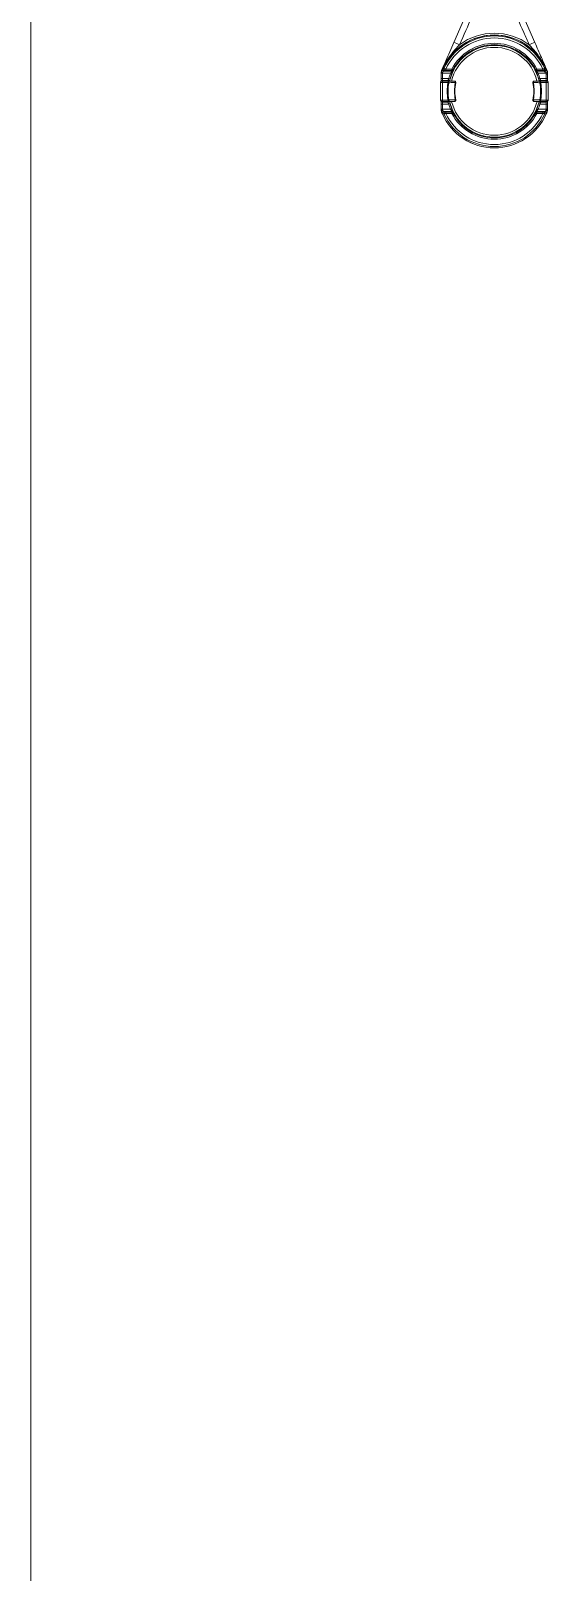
# Model space of a CAD drawing. Extents: x -382 to 1420, y -377 to 265.
# Drawn here: x -148.57 to -144.69, y -2.96 to 8.6 of the extents above; entities that cross this region are included whole.
import ezdxf

# ---------------------------------------------------------------- set-up
doc = ezdxf.new("R2010")
doc.units = 0
doc.header["$MEASUREMENT"] = 0
doc.layers.add('AV-Detl-Obje-Brkt', color=202, linetype='CONTINUOUS')
doc.layers.add('PDF_レイヤー 1', color=7, linetype='CONTINUOUS')

msp = doc.modelspace()

# ---------------------------------------------------------------- linework, layer by layer
at = {"layer": 'AV-Detl-Obje-Brkt', "linetype": 'Continuous', "lineweight": 15}
for p, q in [((-145.39487, 8.51067), (-145.2627, 8.81352)), ((-144.91922, 8.81352), (-144.78705, 8.51067)), ((-145.49469, 8.21088), (-145.49469, 8.07948)), ((-145.48684, 8.22287), (-145.49176, 8.21795)), ((-145.48916, 8.2901), (-145.48818, 8.29557)), ((-145.48912, 8.2804), (-145.48912, 8.24141)), ((-145.48912, 8.2804), (-145.47912, 8.2804)), ((-145.48912, 8.24141), (-145.47912, 8.24141)), ((-145.47978, 8.2258), (-145.4847, 8.22088)), ((-145.4847, 8.22088), (-145.47908, 8.22073)), ((-145.48078, 8.31383), (-145.47792, 8.31399)), ((-145.48024, 8.31508), (-145.47789, 8.31405)), ((-145.43809, 8.2258), (-145.47978, 8.2258)), ((-145.41909, 8.2804), (-145.47912, 8.2804)), ((-145.47912, 8.2804), (-145.47912, 8.24141)), ((-145.47912, 8.24141), (-145.43256, 8.24141)), ((-145.47908, 8.21073), (-145.47908, 8.22073)), ((-145.47908, 8.22073), (-145.43833, 8.22073)), ((-145.47908, 8.21073), (-145.47908, 8.07963)), ((-145.43833, 8.21073), (-145.47908, 8.21073)), ((-145.47792, 8.31399), (-145.47758, 8.3141)), ((-145.47789, 8.31405), (-145.47792, 8.31399)), ((-145.47325, 8.29601), (-145.40682, 8.29601)), ((-145.46923, 8.3002), (-145.4716, 8.29987)), ((-145.46873, 8.30024), (-145.46923, 8.3002)), ((-145.46025, 8.30097), (-145.46873, 8.30024)), ((-145.45424, 8.30108), (-145.45424, 8.31107)), ((-145.45424, 8.31107), (-145.40992, 8.31107)), ((-145.40992, 8.30108), (-145.45424, 8.30108)), ((-145.43833, 8.22073), (-145.38911, 8.22181)), ((-145.43833, 8.21073), (-145.43833, 8.22073)), ((-145.43191, 8.20952), (-145.43833, 8.21073)), ((-145.43529, 8.22238), (-145.43809, 8.2258)), ((-145.43356, 8.22223), (-145.43529, 8.22238)), ((-145.42295, 8.2387), (-145.43256, 8.24141)), ((-145.427, 8.22198), (-145.42637, 8.22506)), ((-145.40985, 8.27659), (-145.41909, 8.2804)), ((-145.38911, 8.22181), (-145.41679, 8.22187)), ((-145.41313, 8.28857), (-145.41001, 8.29146)), ((-145.40992, 8.30108), (-145.40992, 8.31107)), ((-145.40105, 8.30646), (-145.40992, 8.31107)), ((-145.40682, 8.29601), (-145.40992, 8.30108)), ((-145.40202, 8.29246), (-145.40406, 8.28962)), ((-145.37936, 8.20964), (-145.38273, 8.2104)), ((-144.79905, 8.21039), (-144.80246, 8.20963)), ((-144.76383, 8.22187), (-144.79272, 8.2218)), ((-144.76385, 8.22187), (-144.7927, 8.2218)), ((-144.7927, 8.2218), (-144.74361, 8.22073)), ((-144.78087, 8.30646), (-144.772, 8.31107)), ((-144.77786, 8.28962), (-144.7799, 8.29246)), ((-144.772, 8.30108), (-144.7751, 8.29601)), ((-144.7751, 8.29601), (-144.71721, 8.29601)), ((-144.77207, 8.27659), (-144.76283, 8.2804)), ((-144.772, 8.31107), (-144.72768, 8.31107)), ((-144.772, 8.30108), (-144.772, 8.31107)), ((-144.72768, 8.30108), (-144.772, 8.30108)), ((-144.77191, 8.29146), (-144.76879, 8.28857)), ((-144.70483, 8.2804), (-144.76283, 8.2804)), ((-144.75897, 8.2387), (-144.74935, 8.24141)), ((-144.75174, 8.22236), (-144.75554, 8.22538)), ((-144.75554, 8.22538), (-144.75488, 8.22213)), ((-144.74361, 8.21073), (-144.75, 8.20953)), ((-144.74935, 8.24141), (-144.70279, 8.24141)), ((-144.70214, 8.2258), (-144.74383, 8.2258)), ((-144.74361, 8.21073), (-144.74361, 8.22073)), ((-144.74361, 8.22073), (-144.70284, 8.22073)), ((-144.70284, 8.21073), (-144.74361, 8.21073)), ((-144.72768, 8.30108), (-144.72768, 8.31107)), ((-144.71319, 8.30024), (-144.72167, 8.30097)), ((-144.71599, 8.29461), (-144.71721, 8.29601)), ((-144.71269, 8.3002), (-144.71319, 8.30024)), ((-144.71031, 8.29987), (-144.71269, 8.3002)), ((-144.70483, 8.2804), (-144.69921, 8.28237)), ((-144.70434, 8.3141), (-144.704, 8.31399)), ((-144.70168, 8.31508), (-144.70403, 8.31405)), ((-144.704, 8.31399), (-144.70403, 8.31405)), ((-144.704, 8.31399), (-144.70114, 8.31383)), ((-144.70284, 8.22073), (-144.69722, 8.22088)), ((-144.70284, 8.21073), (-144.70284, 8.22073)), ((-144.70284, 8.07963), (-144.70284, 8.21073)), ((-144.70279, 8.27444), (-144.69921, 8.28237)), ((-144.70279, 8.24141), (-144.70279, 8.27444)), ((-144.6928, 8.27444), (-144.70279, 8.27444)), ((-144.6928, 8.24141), (-144.70279, 8.24141)), ((-144.69722, 8.22088), (-144.70214, 8.2258)), ((-144.69015, 8.21795), (-144.69507, 8.22287)), ((-144.69282, 8.28111), (-144.6928, 8.27444)), ((-144.6928, 8.24141), (-144.6928, 8.27444)), ((-144.68723, 8.07948), (-144.68723, 8.21088)), ((-145.49176, 8.07241), (-145.48684, 8.06749)), ((-145.48818, 7.99479), (-145.48916, 8.00027)), ((-145.48912, 8.04896), (-145.48912, 8.00997)), ((-145.47912, 8.04896), (-145.48912, 8.04896)), ((-145.47912, 8.00997), (-145.48912, 8.00997)), ((-145.47908, 8.06964), (-145.4847, 8.06949)), ((-145.4847, 8.06949), (-145.47978, 8.06457)), ((-145.48072, 7.9764), (-145.48041, 7.97654)), ((-145.47978, 8.06457), (-145.43809, 8.06457)), ((-145.43256, 8.04896), (-145.47912, 8.04896)), ((-145.47912, 8.04896), (-145.47912, 8.00997)), ((-145.47912, 8.00997), (-145.41909, 8.00997)), ((-145.47908, 8.07963), (-145.43833, 8.07963)), ((-145.47908, 8.06964), (-145.47908, 8.07963)), ((-145.43833, 8.06964), (-145.47908, 8.06964)), ((-145.40682, 7.99436), (-145.47325, 7.99436)), ((-145.47155, 7.99037), (-145.46025, 7.98939)), ((-145.45424, 7.98928), (-145.45424, 7.97929)), ((-145.45424, 7.98928), (-145.40992, 7.98928)), ((-145.40992, 7.97929), (-145.45424, 7.97929)), ((-145.43833, 8.07963), (-145.43191, 8.08084)), ((-145.43833, 8.06964), (-145.43833, 8.07963)), ((-145.38911, 8.06855), (-145.43833, 8.06964)), ((-145.43809, 8.06457), (-145.43529, 8.06798)), ((-145.43256, 8.04896), (-145.42295, 8.05167)), ((-145.41909, 8.00997), (-145.40985, 8.01377)), ((-145.41679, 8.06849), (-145.38911, 8.06855)), ((-145.41001, 7.99891), (-145.41313, 8.00179)), ((-145.40992, 7.98928), (-145.40682, 7.99436)), ((-145.40992, 7.97929), (-145.40992, 7.98928)), ((-145.40992, 7.97929), (-145.40105, 7.9839)), ((-145.40406, 8.00074), (-145.40202, 7.9979)), ((-145.38273, 8.07997), (-145.37936, 8.08072)), ((-144.80246, 8.08073), (-144.79905, 8.07997)), ((-144.79272, 8.06856), (-144.76383, 8.0685)), ((-144.74361, 8.06964), (-144.7927, 8.06856)), ((-144.7927, 8.06856), (-144.76385, 8.0685)), ((-144.772, 7.97929), (-144.78087, 7.9839)), ((-144.7799, 7.9979), (-144.77786, 8.00074)), ((-144.7751, 7.99436), (-144.772, 7.98928)), ((-144.70867, 7.99436), (-144.7751, 7.99436)), ((-144.76283, 8.00997), (-144.77207, 8.01377)), ((-144.772, 7.98928), (-144.72768, 7.98928)), ((-144.772, 7.98928), (-144.772, 7.97929)), ((-144.72768, 7.97929), (-144.772, 7.97929)), ((-144.76879, 8.00179), (-144.77191, 7.99891)), ((-144.76283, 8.00997), (-144.70279, 8.00997)), ((-144.74935, 8.04896), (-144.75897, 8.05167)), ((-144.75489, 8.06824), (-144.75554, 8.06499)), ((-144.75, 8.08084), (-144.74361, 8.07963)), ((-144.70279, 8.04896), (-144.74935, 8.04896)), ((-144.74383, 8.06457), (-144.70214, 8.06457)), ((-144.74361, 8.07963), (-144.70284, 8.07963)), ((-144.74361, 8.06964), (-144.74361, 8.07963)), ((-144.70284, 8.06964), (-144.74361, 8.06964)), ((-144.72768, 7.98928), (-144.72768, 7.97929)), ((-144.72167, 7.98939), (-144.71037, 7.99037)), ((-144.70284, 8.06964), (-144.70284, 8.07963)), ((-144.69722, 8.06949), (-144.70284, 8.06964)), ((-144.70279, 8.00997), (-144.70279, 8.04896)), ((-144.70279, 8.04896), (-144.6928, 8.04896)), ((-144.70279, 8.00997), (-144.6928, 8.00997)), ((-144.70214, 8.06457), (-144.69722, 8.06949)), ((-144.7012, 7.9764), (-144.70151, 7.97654)), ((-144.69507, 8.06749), (-144.69015, 8.07241)), ((-144.69374, 7.99479), (-144.69275, 8.00027)), ((-144.6928, 8.00997), (-144.6928, 8.04896))]:
    msp.add_line(p, q, dxfattribs=at)
at = {"layer": 'AV-Detl-Obje-Brkt', "linetype": 'Continuous', "lineweight": 15, "flags": 128}
for points in [[(-145.49378, 8.21505), (-145.49301, 8.21644), (-145.49176, 8.21795)], [(-144.7178, 8.29602), (-144.71388, 8.29637), (-144.71157, 8.29707)], [(-144.71123, 8.29567), (-144.7123, 8.29531), (-144.71599, 8.29461)], [(-144.69015, 8.07241), (-144.68891, 8.07393), (-144.68808, 8.07544)]]:
    msp.add_lwpolyline(points, dxfattribs=at)
at = {"layer": 'AV-Detl-Obje-Brkt', "linetype": 'Continuous', "lineweight": 15}
for centre, radius, start, end in [((-145.09096, 8.14518), 0.42191, 23.600831, 156.399169), ((-145.09096, 8.14518), 0.41445, 24.175895, 155.824105), ((-145.09096, 8.14518), 0.42137, 38.903129, 147.990301), ((-145.09096, 8.14518), 0.43563, 53.238063, 126.761937), ((-145.09096, 8.14518), 0.39936, 24.543296, 155.456704), ((-145.09096, 8.14518), 0.34427, 12.995599, 166.891693), ((-145.09096, 8.14518), 0.32928, 13.756251, 166.491198), ((-145.09096, 8.14518), 0.35952, 27.478706, 152.521294), ((-145.09096, 8.14518), 0.34953, 27.478706, 152.521294), ((-145.46623, 8.25909), 0.26151, 64.022023, 74.164948), ((-144.71569, 8.25909), 0.26151, 105.835052, 115.977977), ((-145.48471, 8.21089), 0.00998, 89.955992, 134.996599), ((-145.48147, 8.29532), 0.0093, 214.198018, 284.308704), ((-145.47802, 8.29788), 0.01042, 192.786211, 265.528301), ((-145.47978, 8.21581), 0.00998, 89.955992, 134.996599), ((-145.09096, 8.14518), 0.42474, 158.570779, 158.745775), ((-145.47325, 8.306), 0.00999, 157.202864, 269.995519), ((-145.09096, 8.14518), 0.42474, 156.604927, 157.18534), ((-145.4716, 8.30987), 0.00999, 156.622741, 269.995087), ((-145.09096, 8.14518), 0.42474, 156.421822, 156.604927), ((-145.46864, 8.31021), 0.01002, 157.838979, 266.632004), ((-145.46832, 8.31026), 0.01002, 157.459384, 267.65301), ((-145.09096, 8.13519), 0.41474, 156.604927, 157.18534), ((-145.45983, 8.31099), 0.01002, 156.931448, 267.619928), ((-145.09096, 8.14518), 0.3535, 169.313324, 190.686676), ((-145.44122, 8.21163), 0.00954, 347.239878, 72.387752), ((-145.43809, 8.21581), 0.00999, 39.184134, 90.038001), ((-145.09096, 8.14518), 0.34697, 169.313324, 190.686676), ((-145.09096, 8.14518), 0.3549, 157.604378, 164.268396), ((-145.09096, 8.14518), 0.34491, 157.604378, 164.268396), ((-145.40925, 8.29477), 0.00731, 237.919752, 315.254576), ((-145.40992, 8.31108), 0.01, 270.025512, 332.495782), ((-145.40683, 8.30601), 0.01, 270.025792, 332.992071), ((-144.30508, 8.99056), 1.29196, 211.971904, 212.233385), ((-145.09096, 8.14518), 0.29897, 167.401194, 192.598806), ((-145.39209, 8.21266), 0.00963, 346.411416, 71.951316), ((-145.38911, 8.21182), 0.00999, 347.401194, 89.871834), ((-145.09096, 8.14518), 0.29551, 167.401194, 192.598806), ((-144.7927, 8.21181), 0.00999, 90.128169, 192.592638), ((-145.09096, 8.14518), 0.29562, 347.407362, 12.592638), ((-144.7897, 8.21265), 0.00963, 108.194765, 193.593668), ((-145.09096, 8.14518), 0.2991, 347.407362, 12.592638), ((-145.87381, 8.98865), 1.28837, 327.766252, 328.02846), ((-144.77509, 8.30601), 0.01, 207.007929, 269.974208), ((-144.772, 8.31108), 0.01, 207.504218, 269.974488), ((-144.77267, 8.29477), 0.00731, 224.745424, 302.080248), ((-145.09096, 8.14518), 0.34491, 15.731604, 22.395622), ((-145.09096, 8.14518), 0.3549, 15.731604, 22.395622), ((-144.7407, 8.21164), 0.00954, 107.758515, 192.774536), ((-145.09096, 8.14518), 0.34697, 349.312779, 10.687221), ((-145.09096, 8.14518), 0.35348, 349.312779, 10.687221), ((-144.72209, 8.31099), 0.01002, 272.380072, 23.068552), ((-144.7136, 8.31026), 0.01002, 272.34699, 22.540616), ((-144.71328, 8.31021), 0.01002, 273.367996, 22.161021), ((-144.71032, 8.30987), 0.00999, 270.004913, 23.377259), ((-145.09096, 8.13519), 0.41474, 22.895952, 23.395073), ((-144.7089, 8.30654), 0.00999, 270.004541, 22.878388), ((-145.09096, 8.14518), 0.40912, 18.417377, 19.299451), ((-144.70213, 8.21581), 0.00998, 45.003401, 90.044008), ((-145.09096, 8.14518), 0.42474, 23.395073, 23.578178), ((-145.09096, 8.14518), 0.42474, 22.895952, 23.395073), ((-144.69791, 8.2721), 0.01035, 60.506212, 97.179417), ((-144.69721, 8.21089), 0.00998, 45.003401, 90.044008), ((-145.09096, 8.14518), 0.42474, 20.806897, 21.429221), ((-144.69642, 8.29045), 0.00355, 359.246714, 42.129679), ((-144.69721, 8.21089), 0.00998, 22.184351, 44.999193), ((-145.48471, 8.07947), 0.00998, 199.411506, 224.999039), ((-145.48471, 8.07947), 0.00998, 225.003401, 270.044008), ((-145.48147, 7.99504), 0.0093, 75.691296, 145.801982), ((-145.47802, 7.99249), 0.01042, 94.471699, 167.213789), ((-145.47978, 8.07455), 0.00998, 225.003401, 270.044008), ((-145.09096, 8.14518), 0.42474, 201.287854, 201.489399), ((-145.47325, 7.98436), 0.00999, 90.004481, 202.797136), ((-145.09096, 8.14518), 0.42474, 202.81466, 203.414034), ((-145.47155, 7.98037), 0.00999, 90.004928, 203.39621), ((-145.47114, 7.98035), 0.01002, 92.336408, 202.368984), ((-145.09096, 8.14518), 0.42474, 203.414034, 336.585966), ((-145.09096, 8.14518), 0.42439, 203.414034, 336.585966), ((-145.09096, 8.15517), 0.41474, 202.81466, 203.414034), ((-145.45983, 7.97938), 0.01002, 92.380072, 203.068552), ((-145.09096, 8.14518), 0.41445, 204.175895, 335.824105), ((-145.09096, 8.14518), 0.39936, 204.543296, 335.456704), ((-145.44122, 8.07873), 0.00954, 287.612248, 12.760122), ((-145.43809, 8.07455), 0.00999, 269.961275, 320.802473), ((-145.09096, 8.14518), 0.3549, 195.731604, 202.395622), ((-145.09096, 8.14518), 0.34427, 191.819318, 346.837223), ((-145.09096, 8.14518), 0.34491, 195.731604, 202.395622), ((-145.40925, 7.9956), 0.00731, 44.745424, 122.080248), ((-145.09096, 8.14518), 0.32928, 193.703206, 346.388597), ((-145.40992, 7.97929), 0.01, 27.504218, 89.974488), ((-145.09096, 8.14518), 0.35952, 207.478706, 332.521294), ((-145.40683, 7.98436), 0.01, 27.007929, 89.974208), ((-144.30811, 7.30171), 1.28837, 147.766252, 148.02846), ((-145.09096, 8.14518), 0.34953, 207.478706, 332.521294), ((-145.39209, 8.07771), 0.00963, 288.048684, 13.588584), ((-145.38911, 8.07854), 0.00999, 270.128166, 12.598806), ((-144.7927, 8.07855), 0.00999, 167.407362, 269.871831), ((-144.7897, 8.07771), 0.00963, 166.406332, 251.805235), ((-144.77509, 7.98436), 0.01, 90.025792, 152.992071), ((-145.87684, 7.29981), 1.29196, 31.971904, 32.233385), ((-144.772, 7.97929), 0.01, 90.025512, 152.495782), ((-144.77267, 7.9956), 0.00731, 57.919752, 135.254576), ((-145.09096, 8.14518), 0.34491, 337.604378, 344.268396), ((-145.09096, 8.14518), 0.3549, 337.604378, 344.268396), ((-144.7407, 8.07873), 0.00954, 167.225464, 252.241485), ((-144.72209, 7.97938), 0.01002, 336.931448, 87.619928), ((-145.09096, 8.15517), 0.41474, 336.585966, 337.18534), ((-144.71078, 7.98035), 0.01002, 337.631016, 87.663592), ((-144.71037, 7.98037), 0.00999, 336.60379, 89.995072), ((-144.70867, 7.98436), 0.00999, 337.202864, 89.995519), ((-144.7039, 7.99249), 0.01042, 12.786211, 85.528301), ((-144.70045, 7.99504), 0.0093, 34.198018, 104.308704), ((-144.70213, 8.07455), 0.00998, 269.955992, 314.996599), ((-145.09096, 8.14518), 0.42474, 336.585966, 337.18534), ((-144.69721, 8.07947), 0.00998, 269.955992, 314.996599), ((-145.09096, 8.14518), 0.42474, 338.509374, 338.711415)]:
    msp.add_arc(centre, radius, start, end, dxfattribs=at)
for centre, major_axis, ratio, start_param, end_param in [((-145.47908, 8.21088), (0.01562, 0), 0.00942693, 3.11541271, 4.71238898), ((-145.48979, 8.24141), (0, 0.02561), 0.02618592, 3.74445274, 4.71238898), ((-145.48979, 8.2804), (0, 0.02561), 0.02618592, 4.71238898, 5.10074701), ((-145.47979, 8.24141), (0, 0.01562), 0.04294491, 3.16777259, 4.71238898), ((-145.47979, 8.2804), (0, 0.01562), 0.04294491, 4.71238898, 5.10074701), ((-144.70284, 8.21088), (0.01562, 0), 0.00942693, 4.71238898, 6.30936525), ((-144.70212, 8.24141), (0, 0.01562), 0.04294491, 1.57079633, 3.11541271), ((-144.69213, 8.24141), (0, 0.02561), 0.02618592, 1.57079633, 2.51858954), ((-145.47908, 8.07948), (0.01562, 0), 0.00942693, 1.57079633, 3.16777259), ((-145.48979, 8.04896), (0, 0.02561), 0.02618592, 4.71238898, 5.66018219), ((-145.48979, 8.00997), (0, 0.02561), 0.02618592, 4.32403095, 4.71238898), ((-145.47979, 8.04896), (0, 0.01562), 0.04294491, 4.71238898, 6.25700537), ((-145.47979, 8.00997), (0, 0.01562), 0.04294491, 4.32403095, 4.71238898), ((-144.70284, 8.07948), (0.01562, 0), 0.00942693, 6.25700537, 7.85398163), ((-144.70212, 8.04896), (0, 0.01562), 0.04294491, 0.02617994, 1.57079633), ((-144.70212, 8.00997), (0, 0.01562), 0.04294491, 1.57079633, 1.95915435), ((-144.69213, 8.04896), (0, 0.02561), 0.02618592, 0.60286009, 1.57079633), ((-144.69213, 8.00997), (0, 0.02561), 0.02618592, 1.57079633, 1.95915435)]:
    msp.add_ellipse(centre, major_axis=major_axis, ratio=ratio, start_param=start_param, end_param=end_param, dxfattribs=at)
for points, knots in [([(-145.21773, 8.7978), (-145.23112, 8.76739), (-145.27567, 8.66622), (-145.3204, 8.56498), (-145.35168, 8.49418)], [0, 0, 0, 0, 0.30059156, 1, 1, 1, 1]), ([(-144.83024, 8.49418), (-144.84369, 8.52461), (-144.88843, 8.62587), (-144.93301, 8.72704), (-144.96419, 8.7978)], [0, 0, 0, 0, 0.30059543, 1, 1, 1, 1]), ([(-145.48024, 8.31508), (-145.47154, 8.33499), (-145.45285, 8.37783), (-145.4253, 8.44095), (-145.40504, 8.48737), (-145.39487, 8.51067)], [0, 0, 0, 0, 0.30181849, 0.64940783, 1, 1, 1, 1]), ([(-145.35168, 8.49418), (-145.38576, 8.4576), (-145.42224, 8.41845), (-145.44804, 8.37211), (-145.44974, 8.36905)], [0, 0, 0, 0, 0.93411873, 1, 1, 1, 1]), ([(-144.75984, 8.41159), (-144.76766, 8.42246), (-144.78882, 8.45186), (-144.81423, 8.47781), (-144.83024, 8.49418)], [0, 0, 0, 0, 0.36965882, 1, 1, 1, 1]), ([(-144.78705, 8.51067), (-144.77878, 8.49173), (-144.76208, 8.45347), (-144.74, 8.40287), (-144.72018, 8.35747), (-144.70787, 8.32925), (-144.70168, 8.31508)], [0, 0, 0, 0, 0.28499452, 0.57546337, 0.78674288, 1, 1, 1, 1]), ([(-145.44974, 8.36905), (-145.45387, 8.36195), (-145.46423, 8.34415), (-145.47276, 8.32535), (-145.47789, 8.31405)], [0, 0, 0, 0, 0.39871181, 1, 1, 1, 1]), ([(-144.70403, 8.31405), (-144.71843, 8.34436), (-144.73464, 8.37844), (-144.75732, 8.40828), (-144.75984, 8.41159)], [0, 0, 0, 0, 0.88901757, 1, 1, 1, 1]), ([(-145.49376, 8.21504), (-145.49424, 8.21394), (-145.49482, 8.21259), (-145.4946, 8.21117), (-145.49456, 8.2109)], [0, 0, 0, 0, 0.80623088, 1, 1, 1, 1]), ([(-145.49176, 8.21795), (-145.49259, 8.2171), (-145.49345, 8.21622), (-145.49375, 8.21508), (-145.49376, 8.21504)], [0, 0, 0, 0, 0.96250454, 1, 1, 1, 1]), ([(-145.48818, 8.29557), (-145.48782, 8.29651), (-145.48656, 8.29982), (-145.48465, 8.30461), (-145.48289, 8.30886), (-145.48261, 8.30954), (-145.48246, 8.30987)], [0, 0, 0, 0, 0.1185126, 0.42165831, 0.71139179, 1, 1, 1, 1]), ([(-145.47917, 8.28631), (-145.47917, 8.28632), (-145.47918, 8.28659), (-145.4791, 8.28701), (-145.4789, 8.28737), (-145.47883, 8.28749)], [0, 0, 0, 0, 0.00987571, 0.64871071, 1, 1, 1, 1]), ([(-145.47325, 8.29601), (-145.47339, 8.29581), (-145.47368, 8.29539), (-145.47541, 8.29283), (-145.47726, 8.29001), (-145.47848, 8.28805), (-145.47883, 8.28749)], [0, 0, 0, 0, 0.281296607, 0.569500196, 0.87805533, 1, 1, 1, 1]), ([(-145.47758, 8.3141), (-145.47563, 8.31428), (-145.47279, 8.31456), (-145.46995, 8.31483), (-145.46906, 8.31491)], [0, 0, 0, 0, 0.6863935, 1, 1, 1, 1]), ([(-145.46906, 8.31491), (-145.46846, 8.31477), (-145.46728, 8.3145), (-145.46373, 8.3136), (-145.4593, 8.31244), (-145.45593, 8.31153), (-145.45424, 8.31107)], [0, 0, 0, 0, 0.2498812, 0.49297569, 0.74579759, 1, 1, 1, 1]), ([(-145.45424, 8.30108), (-145.45492, 8.30108), (-145.45627, 8.30108), (-145.45806, 8.30105), (-145.45951, 8.30102), (-145.46, 8.30099), (-145.46025, 8.30097)], [0, 0, 0, 0, 0.26121939, 0.51763352, 0.75852039, 1, 1, 1, 1]), ([(-145.43809, 8.2258), (-145.43811, 8.22587), (-145.43816, 8.22609), (-145.43776, 8.22781), (-145.43666, 8.23136), (-145.43491, 8.23614), (-145.43335, 8.23964), (-145.43256, 8.24141)], [0, 0, 0, 0, 0.1123187, 0.32215864, 0.54000592, 0.76785191, 1, 1, 1, 1]), ([(-145.43529, 8.22238), (-145.43526, 8.22236), (-145.43511, 8.22229), (-145.43355, 8.22216), (-145.42944, 8.22201), (-145.42364, 8.22191), (-145.41907, 8.22188), (-145.41679, 8.22187)], [0, 0, 0, 0, 0.06715442, 0.2954668, 0.5281352, 0.76413166, 1, 1, 1, 1]), ([(-145.41749, 8.22189), (-145.41868, 8.22189), (-145.42242, 8.22189), (-145.42769, 8.22198), (-145.43163, 8.22209), (-145.43345, 8.22219), (-145.43356, 8.22221), (-145.4336, 8.22221)], [0, 0, 0, 0, 0.14939677, 0.46947634, 0.73909279, 0.90968898, 1, 1, 1, 1]), ([(-145.38273, 8.2104), (-145.38783, 8.21031), (-145.40425, 8.21003), (-145.42062, 8.20973), (-145.43191, 8.20952)], [0, 0, 0, 0, 0.31075133, 1, 1, 1, 1]), ([(-145.42295, 8.2387), (-145.42373, 8.23583), (-145.42507, 8.23091), (-145.42597, 8.22677), (-145.42635, 8.22506)], [0, 0, 0, 0, 0.58364803, 1, 1, 1, 1]), ([(-145.41909, 8.2804), (-145.41776, 8.28231), (-145.41576, 8.28519), (-145.41379, 8.28772), (-145.41313, 8.28857)], [0, 0, 0, 0, 0.66398899, 1, 1, 1, 1]), ([(-145.41001, 8.29146), (-145.40963, 8.29196), (-145.40852, 8.29347), (-145.40708, 8.29542), (-145.40691, 8.29581), (-145.40682, 8.29601)], [0, 0, 0, 0, 0.2042771, 0.60781567, 1, 1, 1, 1]), ([(-145.41001, 8.29146), (-145.40994, 8.29144), (-145.40872, 8.29105), (-145.40651, 8.2907), (-145.40374, 8.29109), (-145.40259, 8.29201), (-145.40202, 8.29246)], [0, 0, 0, 0, 0.02195155, 0.37438294, 0.68734755, 1, 1, 1, 1]), ([(-145.40406, 8.28962), (-145.4047, 8.28827), (-145.4066, 8.28426), (-145.40856, 8.27965), (-145.40985, 8.27659)], [0, 0, 0, 0, 0.33759252, 1, 1, 1, 1]), ([(-144.75, 8.20953), (-144.75511, 8.20962), (-144.77144, 8.20992), (-144.7878, 8.2102), (-144.79905, 8.21039)], [0, 0, 0, 0, 0.312361987, 1, 1, 1, 1]), ([(-144.7799, 8.29246), (-144.77932, 8.292), (-144.77817, 8.29108), (-144.7754, 8.29071), (-144.77319, 8.29106), (-144.77198, 8.29144), (-144.77191, 8.29146)], [0, 0, 0, 0, 0.31401231, 0.62792206, 0.97804861, 1, 1, 1, 1]), ([(-144.77207, 8.27659), (-144.77336, 8.27965), (-144.77532, 8.28426), (-144.77722, 8.28827), (-144.77786, 8.28962)], [0, 0, 0, 0, 0.66240748, 1, 1, 1, 1]), ([(-144.7751, 8.29601), (-144.77501, 8.29581), (-144.77484, 8.29542), (-144.7734, 8.29347), (-144.77229, 8.29196), (-144.77191, 8.29146)], [0, 0, 0, 0, 0.39218433, 0.7957229, 1, 1, 1, 1]), ([(-144.76879, 8.28857), (-144.76813, 8.28772), (-144.76616, 8.28519), (-144.76416, 8.28231), (-144.76283, 8.2804)], [0, 0, 0, 0, 0.33601101, 1, 1, 1, 1]), ([(-144.75174, 8.22236), (-144.75191, 8.22232), (-144.7523, 8.22222), (-144.75556, 8.22209), (-144.75964, 8.22198), (-144.76247, 8.2219), (-144.76382, 8.22187), (-144.76385, 8.22187)], [0, 0, 0, 0, 0.22051639, 0.49283635, 0.74319817, 0.99456699, 1, 1, 1, 1]), ([(-144.75493, 8.22213), (-144.75498, 8.22237), (-144.75537, 8.22445), (-144.7567, 8.2303), (-144.75822, 8.23591), (-144.75897, 8.2387)], [0, 0, 0, 0, 0.06252788, 0.5329253, 1, 1, 1, 1]), ([(-144.74383, 8.2258), (-144.74386, 8.2258), (-144.74626, 8.22572), (-144.751, 8.2256), (-144.75415, 8.22544), (-144.75554, 8.22538)], [0, 0, 0, 0, 0.00785738, 0.56184351, 1, 1, 1, 1]), ([(-144.74935, 8.24141), (-144.74857, 8.23964), (-144.74701, 8.23614), (-144.74526, 8.23136), (-144.74416, 8.22781), (-144.74376, 8.22609), (-144.74381, 8.22587), (-144.74383, 8.2258)], [0, 0, 0, 0, 0.232148086, 0.459994085, 0.677841363, 0.887681299, 1, 1, 1, 1]), ([(-144.72768, 8.31107), (-144.72581, 8.31157), (-144.72204, 8.31259), (-144.71715, 8.31386), (-144.71412, 8.31462), (-144.71319, 8.31484), (-144.71286, 8.31491)], [0, 0, 0, 0, 0.28134709, 0.56774061, 0.84835835, 1, 1, 1, 1]), ([(-144.72167, 8.30097), (-144.7218, 8.30098), (-144.72219, 8.30101), (-144.72344, 8.30104), (-144.72541, 8.30107), (-144.72692, 8.30108), (-144.72768, 8.30108)], [0, 0, 0, 0, 0.14589557, 0.42161167, 0.71101178, 1, 1, 1, 1]), ([(-144.71721, 8.29601), (-144.71718, 8.29601), (-144.71695, 8.29602), (-144.71511, 8.29613), (-144.71315, 8.29622), (-144.71142, 8.29631)], [0, 0, 0, 0, 0.01554786, 0.1288099, 1, 1, 1, 1]), ([(-144.70483, 8.2804), (-144.70617, 8.28226), (-144.70883, 8.28595), (-144.71266, 8.29073), (-144.71499, 8.29346), (-144.71587, 8.29447), (-144.71599, 8.29461)], [0, 0, 0, 0, 0.32525773, 0.64668306, 0.9482094, 1, 1, 1, 1]), ([(-144.71286, 8.31491), (-144.71091, 8.31473), (-144.70807, 8.31445), (-144.70523, 8.31418), (-144.70434, 8.3141)], [0, 0, 0, 0, 0.68639351, 1, 1, 1, 1]), ([(-144.71142, 8.29631), (-144.71072, 8.29635), (-144.70939, 8.29643), (-144.70905, 8.29651), (-144.70889, 8.29655)], [0, 0, 0, 0, 0.52476669, 1, 1, 1, 1]), ([(-144.71087, 8.29633), (-144.71011, 8.29637), (-144.70908, 8.29643), (-144.70793, 8.29654), (-144.70686, 8.29671), (-144.7053, 8.29714), (-144.70305, 8.29824), (-144.70066, 8.3004), (-144.69978, 8.3026), (-144.69937, 8.30361)], [0, 0, 0, 0, 0.27532875, 0.37539574, 0.44523775, 0.52057731, 0.63670497, 0.83333994, 1, 1, 1, 1]), ([(-144.70119, 8.31394), (-144.70026, 8.31177), (-144.69825, 8.30713), (-144.69543, 8.29991), (-144.69392, 8.29606)], [0, 0, 0, 0, 0.46700259, 1, 1, 1, 1]), ([(-144.69909, 8.30576), (-144.69899, 8.30631), (-144.69879, 8.3074), (-144.69918, 8.30845), (-144.69937, 8.30898)], [0, 0, 0, 0, 0.495689, 1, 1, 1, 1]), ([(-144.69921, 8.28237), (-144.69754, 8.28498), (-144.69508, 8.28883), (-144.6941, 8.29185), (-144.69379, 8.29283)], [0, 0, 0, 0, 0.679274073, 1, 1, 1, 1]), ([(-144.69392, 8.29606), (-144.69391, 8.29603), (-144.69386, 8.29587), (-144.69366, 8.29525), (-144.69351, 8.2942), (-144.6937, 8.29326), (-144.69379, 8.29283)], [0, 0, 0, 0, 0.0274148, 0.15057904, 0.60383072, 1, 1, 1, 1]), ([(-144.69392, 8.29606), (-144.69391, 8.29601), (-144.6938, 8.29574), (-144.69343, 8.29464), (-144.69298, 8.2928), (-144.6929, 8.29117), (-144.69287, 8.2904)], [0, 0, 0, 0, 0.02730296, 0.15007388, 0.6029091, 1, 1, 1, 1]), ([(-144.69287, 8.2904), (-144.69286, 8.28967), (-144.69283, 8.28675), (-144.69282, 8.28353), (-144.69282, 8.28111)], [0, 0, 0, 0, 0.248904925, 1, 1, 1, 1]), ([(-144.68808, 8.21463), (-144.68817, 8.21495), (-144.68854, 8.21622), (-144.68946, 8.21721), (-144.69015, 8.21795)], [0, 0, 0, 0, 0.24685207, 1, 1, 1, 1]), ([(-144.68738, 8.21088), (-144.68733, 8.21137), (-144.6872, 8.21267), (-144.68774, 8.21388), (-144.68808, 8.21463)], [0, 0, 0, 0, 0.373621893, 1, 1, 1, 1]), ([(-145.49398, 8.07619), (-145.49386, 8.07572), (-145.49347, 8.07428), (-145.49245, 8.07316), (-145.49176, 8.07241)], [0, 0, 0, 0, 0.32834143, 1, 1, 1, 1]), ([(-145.48246, 7.98049), (-145.48261, 7.98083), (-145.48289, 7.9815), (-145.48465, 7.98576), (-145.48656, 7.99054), (-145.48782, 7.99386), (-145.48818, 7.99479)], [0, 0, 0, 0, 0.288608215, 0.578341692, 0.881487401, 1, 1, 1, 1]), ([(-145.46906, 7.97545), (-145.47101, 7.97564), (-145.4748, 7.976), (-145.47858, 7.97636), (-145.48041, 7.97654)], [0, 0, 0, 0, 0.51466123, 1, 1, 1, 1]), ([(-145.47883, 8.00287), (-145.47883, 8.00288), (-145.47898, 8.00311), (-145.47915, 8.0035), (-145.47917, 8.00391), (-145.47917, 8.00405)], [0, 0, 0, 0, 0.01573695, 0.65318427, 1, 1, 1, 1]), ([(-145.47883, 8.00287), (-145.47848, 8.00232), (-145.47726, 8.00036), (-145.47541, 7.99753), (-145.47368, 7.99497), (-145.47339, 7.99456), (-145.47325, 7.99436)], [0, 0, 0, 0, 0.12194467, 0.4304998, 0.71870339, 1, 1, 1, 1]), ([(-145.45424, 7.97929), (-145.45611, 7.97879), (-145.45988, 7.97777), (-145.46477, 7.9765), (-145.4678, 7.97574), (-145.46873, 7.97553), (-145.46906, 7.97545)], [0, 0, 0, 0, 0.28134709, 0.56774061, 0.84835835, 1, 1, 1, 1]), ([(-145.46025, 7.98939), (-145.46012, 7.98938), (-145.45973, 7.98936), (-145.45848, 7.98932), (-145.4565, 7.98929), (-145.45499, 7.98929), (-145.45424, 7.98928)], [0, 0, 0, 0, 0.14589557, 0.42161167, 0.71101178, 1, 1, 1, 1]), ([(-145.43256, 8.04896), (-145.43309, 8.05013), (-145.43437, 8.05297), (-145.43605, 8.05729), (-145.43737, 8.0612), (-145.43811, 8.06393), (-145.4381, 8.06436), (-145.43809, 8.06457)], [0, 0, 0, 0, 0.15500177, 0.37419245, 0.58563285, 0.79339512, 1, 1, 1, 1]), ([(-145.43191, 8.08084), (-145.42682, 8.08075), (-145.41045, 8.08045), (-145.39404, 8.08017), (-145.38273, 8.07997)], [0, 0, 0, 0, 0.31075131, 1, 1, 1, 1]), ([(-145.42536, 8.06092), (-145.42599, 8.06364), (-145.42699, 8.068), (-145.42744, 8.07059), (-145.42761, 8.07156)], [0, 0, 0, 0, 0.624980362, 1, 1, 1, 1]), ([(-145.42533, 8.06092), (-145.42505, 8.05972), (-145.42437, 8.05679), (-145.42347, 8.05357), (-145.42295, 8.05167)], [0, 0, 0, 0, 0.41147294, 1, 1, 1, 1]), ([(-145.41313, 8.00179), (-145.41379, 8.00264), (-145.41576, 8.00517), (-145.41776, 8.00805), (-145.41909, 8.00997)], [0, 0, 0, 0, 0.33601101, 1, 1, 1, 1]), ([(-145.40202, 7.9979), (-145.40259, 7.99836), (-145.40375, 7.99928), (-145.40652, 7.99966), (-145.40873, 7.99931), (-145.40994, 7.99893), (-145.41001, 7.99891)], [0, 0, 0, 0, 0.31401231, 0.62792206, 0.97804861, 1, 1, 1, 1]), ([(-145.40682, 7.99436), (-145.40691, 7.99455), (-145.40708, 7.99495), (-145.40852, 7.9969), (-145.40963, 7.9984), (-145.41001, 7.99891)], [0, 0, 0, 0, 0.39218433, 0.7957229, 1, 1, 1, 1]), ([(-145.40985, 8.01377), (-145.40856, 8.01072), (-145.4066, 8.00611), (-145.4047, 8.0021), (-145.40406, 8.00074)], [0, 0, 0, 0, 0.662407482, 1, 1, 1, 1]), ([(-144.79905, 8.07997), (-144.79394, 8.08006), (-144.77757, 8.08034), (-144.76124, 8.08063), (-144.75, 8.08084)], [0, 0, 0, 0, 0.31236201, 1, 1, 1, 1]), ([(-144.77191, 7.99891), (-144.77198, 7.99893), (-144.77319, 7.99931), (-144.77541, 7.99966), (-144.77818, 7.99928), (-144.77933, 7.99836), (-144.7799, 7.9979)], [0, 0, 0, 0, 0.02195155, 0.37438294, 0.68734755, 1, 1, 1, 1]), ([(-144.77786, 8.00074), (-144.77657, 8.00349), (-144.77464, 8.00763), (-144.77271, 8.01223), (-144.77207, 8.01377)], [0, 0, 0, 0, 0.663527334, 1, 1, 1, 1]), ([(-144.77191, 7.99891), (-144.77229, 7.9984), (-144.7734, 7.9969), (-144.77484, 7.99495), (-144.77501, 7.99455), (-144.7751, 7.99436)], [0, 0, 0, 0, 0.2042771, 0.60781567, 1, 1, 1, 1]), ([(-144.76283, 8.00997), (-144.76349, 8.009), (-144.76547, 8.00611), (-144.76747, 8.00351), (-144.76879, 8.00179)], [0, 0, 0, 0, 0.33675796, 1, 1, 1, 1]), ([(-144.76385, 8.0685), (-144.76382, 8.0685), (-144.76247, 8.06846), (-144.75964, 8.06839), (-144.75556, 8.06828), (-144.7523, 8.06815), (-144.75191, 8.06805), (-144.75174, 8.068)], [0, 0, 0, 0, 0.00543301, 0.25680183, 0.50716365, 0.77948361, 1, 1, 1, 1]), ([(-144.75897, 8.05167), (-144.75822, 8.05446), (-144.7567, 8.06006), (-144.75537, 8.06591), (-144.75498, 8.06799), (-144.75493, 8.06824)], [0, 0, 0, 0, 0.4670747, 0.93747212, 1, 1, 1, 1]), ([(-144.75554, 8.06499), (-144.75497, 8.06544), (-144.7537, 8.06644), (-144.75244, 8.06745), (-144.75174, 8.068)], [0, 0, 0, 0, 0.4458343, 1, 1, 1, 1]), ([(-144.75554, 8.06499), (-144.75415, 8.06492), (-144.751, 8.06477), (-144.74626, 8.06464), (-144.74386, 8.06457), (-144.74383, 8.06457)], [0, 0, 0, 0, 0.43815649, 0.99214262, 1, 1, 1, 1]), ([(-144.74383, 8.06457), (-144.74381, 8.06449), (-144.74376, 8.06428), (-144.74416, 8.06255), (-144.74526, 8.05901), (-144.74701, 8.05423), (-144.74857, 8.05073), (-144.74935, 8.04896)], [0, 0, 0, 0, 0.1123187, 0.32215864, 0.54000592, 0.76785191, 1, 1, 1, 1]), ([(-144.72768, 7.98928), (-144.727, 7.98929), (-144.72565, 7.98929), (-144.72386, 7.98931), (-144.72241, 7.98935), (-144.72192, 7.98938), (-144.72167, 7.98939)], [0, 0, 0, 0, 0.26121939, 0.51763352, 0.75852039, 1, 1, 1, 1]), ([(-144.71286, 7.97545), (-144.71346, 7.97559), (-144.71464, 7.97587), (-144.71819, 7.97677), (-144.72262, 7.97793), (-144.72599, 7.97884), (-144.72768, 7.97929)], [0, 0, 0, 0, 0.2498812, 0.49297569, 0.74579759, 1, 1, 1, 1]), ([(-144.70151, 7.97654), (-144.70345, 7.97635), (-144.70723, 7.97599), (-144.71102, 7.97563), (-144.71286, 7.97545)], [0, 0, 0, 0, 0.51466122, 1, 1, 1, 1]), ([(-144.70867, 7.99436), (-144.70852, 7.99456), (-144.70824, 7.99497), (-144.7065, 7.99753), (-144.70466, 8.00036), (-144.70343, 8.00232), (-144.70309, 8.00287)], [0, 0, 0, 0, 0.28129661, 0.5695002, 0.87805533, 1, 1, 1, 1]), ([(-144.70274, 8.00405), (-144.70274, 8.00404), (-144.70274, 8.00376), (-144.70283, 8.00334), (-144.70302, 8.00299), (-144.70309, 8.00287)], [0, 0, 0, 0, 0.032658, 0.67332165, 1, 1, 1, 1]), ([(-144.69374, 7.99479), (-144.6941, 7.99386), (-144.69536, 7.99054), (-144.69727, 7.98576), (-144.69903, 7.9815), (-144.69931, 7.98083), (-144.69945, 7.98049)], [0, 0, 0, 0, 0.1185126, 0.42165831, 0.71139179, 1, 1, 1, 1]), ([(-144.69015, 8.07241), (-144.68933, 8.07326), (-144.68844, 8.07419), (-144.68814, 8.07538), (-144.68812, 8.07547)], [0, 0, 0, 0, 0.92445123, 1, 1, 1, 1]), ([(-144.68812, 8.07547), (-144.68767, 8.07652), (-144.6871, 8.07783), (-144.68731, 8.07919), (-144.68736, 8.07947)], [0, 0, 0, 0, 0.79935888, 1, 1, 1, 1])]:
    msp.add_open_spline(points, degree=3, knots=knots, dxfattribs=at)
at = {"layer": 'PDF_レイヤー 1', "lineweight": 0}
msp.add_lwpolyline([(-148.5665, 72.97467), (-148.5665, -92.36482)], dxfattribs=at)

doc.saveas('drawing.dxf')
